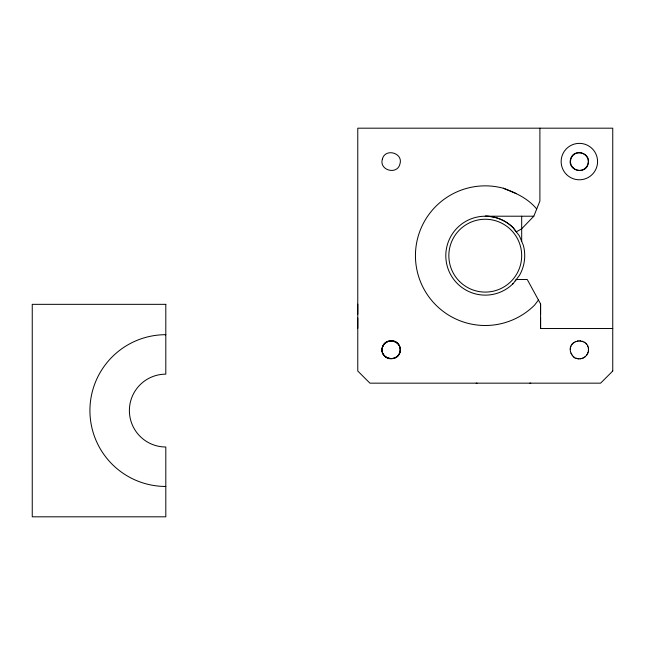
<?xml version="1.0" encoding="UTF-8"?>
<svg xmlns="http://www.w3.org/2000/svg" width="645" height="645" viewBox="0 0 645 645"><rect width="100%" height="100%" fill="white"/><g stroke="black" fill="none" stroke-linecap="round" stroke-linejoin="round"><path stroke-width="0.97" d="M357.773 328.289L357.773 318.033M357.773 314.421L357.773 304.166M540.583 328.289L540.583 318.033M540.583 314.421L540.583 303.932L527.247 279.495L516.298 279.495L515.25 280.865M570.325 350.928C568.334 337.77 590.473 337.859 588.385 350.993C587.716 356.725 581.121 360.499 575.84 358.177C573.276 359.015 569.446 349.493 570.527 351.686M570.333 348.55L570.333 349.34M588.385 350.993L588.385 350.211M570.752 347.018L570.962 346.26M587.966 352.533L587.756 353.291M533.826 216.212L485.266 216.212A40.054 39.458 -63.3 0 1 513.178 227.741L516.298 231.861L521.684 228.798L533.826 216.212L539.897 201.038L539.897 128.186M571.76 344.882L572.155 344.204M586.958 354.661L586.563 355.347M513.162 283.574L519.435 275.407A39.458 39.458 0 0 0 523.377 245.463L519.435 235.941L513.162 227.774A39.458 39.458 0 0 0 457.361 227.774A39.458 39.458 0 0 0 457.361 283.574A39.458 39.458 0 0 0 513.162 283.574L512.582 284.026M538.462 300.046L534.632 305.045A69.813 69.813 0 0 1 417.823 273.746A69.813 69.813 0 0 1 503.334 188.235C515.734 192.774 528.191 198.587 536.704 209.02M573.284 343.084L573.84 342.527M585.434 356.459L584.878 357.016M575.227 341.737L575.904 341.35M583.499 357.806L582.814 358.201M577.444 340.939L578.202 340.737M581.274 358.604L580.516 358.805M165.33 334.723L165.805 334.69A75.884 75.884 0 0 0 89.921 410.575A75.884 75.884 0 0 0 165.805 486.459L165.33 486.427M579.799 340.745L580.581 340.745M578.928 358.797L578.138 358.797M612.75 328.523L540.583 328.523L540.583 303.932M476.155 383.162L477.09 383.162M529.859 383.162L530.795 383.162M582.113 341.165L582.878 341.374M576.606 358.378L575.84 358.177M503.334 188.235L516.572 193.718M584.249 342.173L584.934 342.568M574.469 357.37L573.792 356.975M586.047 343.696L586.603 344.253M572.671 355.847L572.115 355.29M587.393 345.639L587.788 346.317M571.325 353.911L570.938 353.226M588.192 347.857L588.393 348.614M521.684 216.212L521.684 241.383M382.364 347.413C379.01 362.103 403.359 362.321 399.956 347.413C395.53 332.876 374.398 345.083 384.726 356.209C390.894 362.643 402.448 355.959 399.956 347.413C397.828 338.762 384.493 338.77 382.364 347.413M382.364 159.218C378.913 170.401 397.36 175.343 399.956 163.935C403.415 152.752 384.968 147.81 382.364 159.218M570.567 159.218C567.108 170.401 585.555 175.343 588.159 163.935C591.61 152.752 573.163 147.81 570.567 159.218M382.687 346.849C378.309 357.628 396.473 363.861 399.642 352.702C404.02 341.914 385.855 335.69 382.687 346.849M612.75 371.02L600.608 383.162L369.916 383.162L357.773 371.02L357.773 128.186L612.75 128.186L612.75 371.02M165.805 304.335L32.25 304.335L32.25 516.814L165.805 516.814L165.805 447.001A36.426 36.426 0 0 1 129.387 410.575A36.426 36.426 0 0 1 165.805 374.148L165.805 304.335M459.506 281.43A36.426 36.426 0 0 0 520.442 265.103A36.426 36.426 0 0 0 475.833 220.493A36.426 36.426 0 0 0 459.506 281.43M566.479 174.456A18.213 18.213 0 0 0 596.956 166.289A18.213 18.213 0 0 0 574.647 143.988A18.213 18.213 0 0 0 566.479 174.456M573.3 168.095A8.901 8.901 0 0 0 588.038 163.564A8.901 8.901 0 0 0 576.743 153.067A8.901 8.901 0 0 0 573.3 168.095"/></g></svg>
